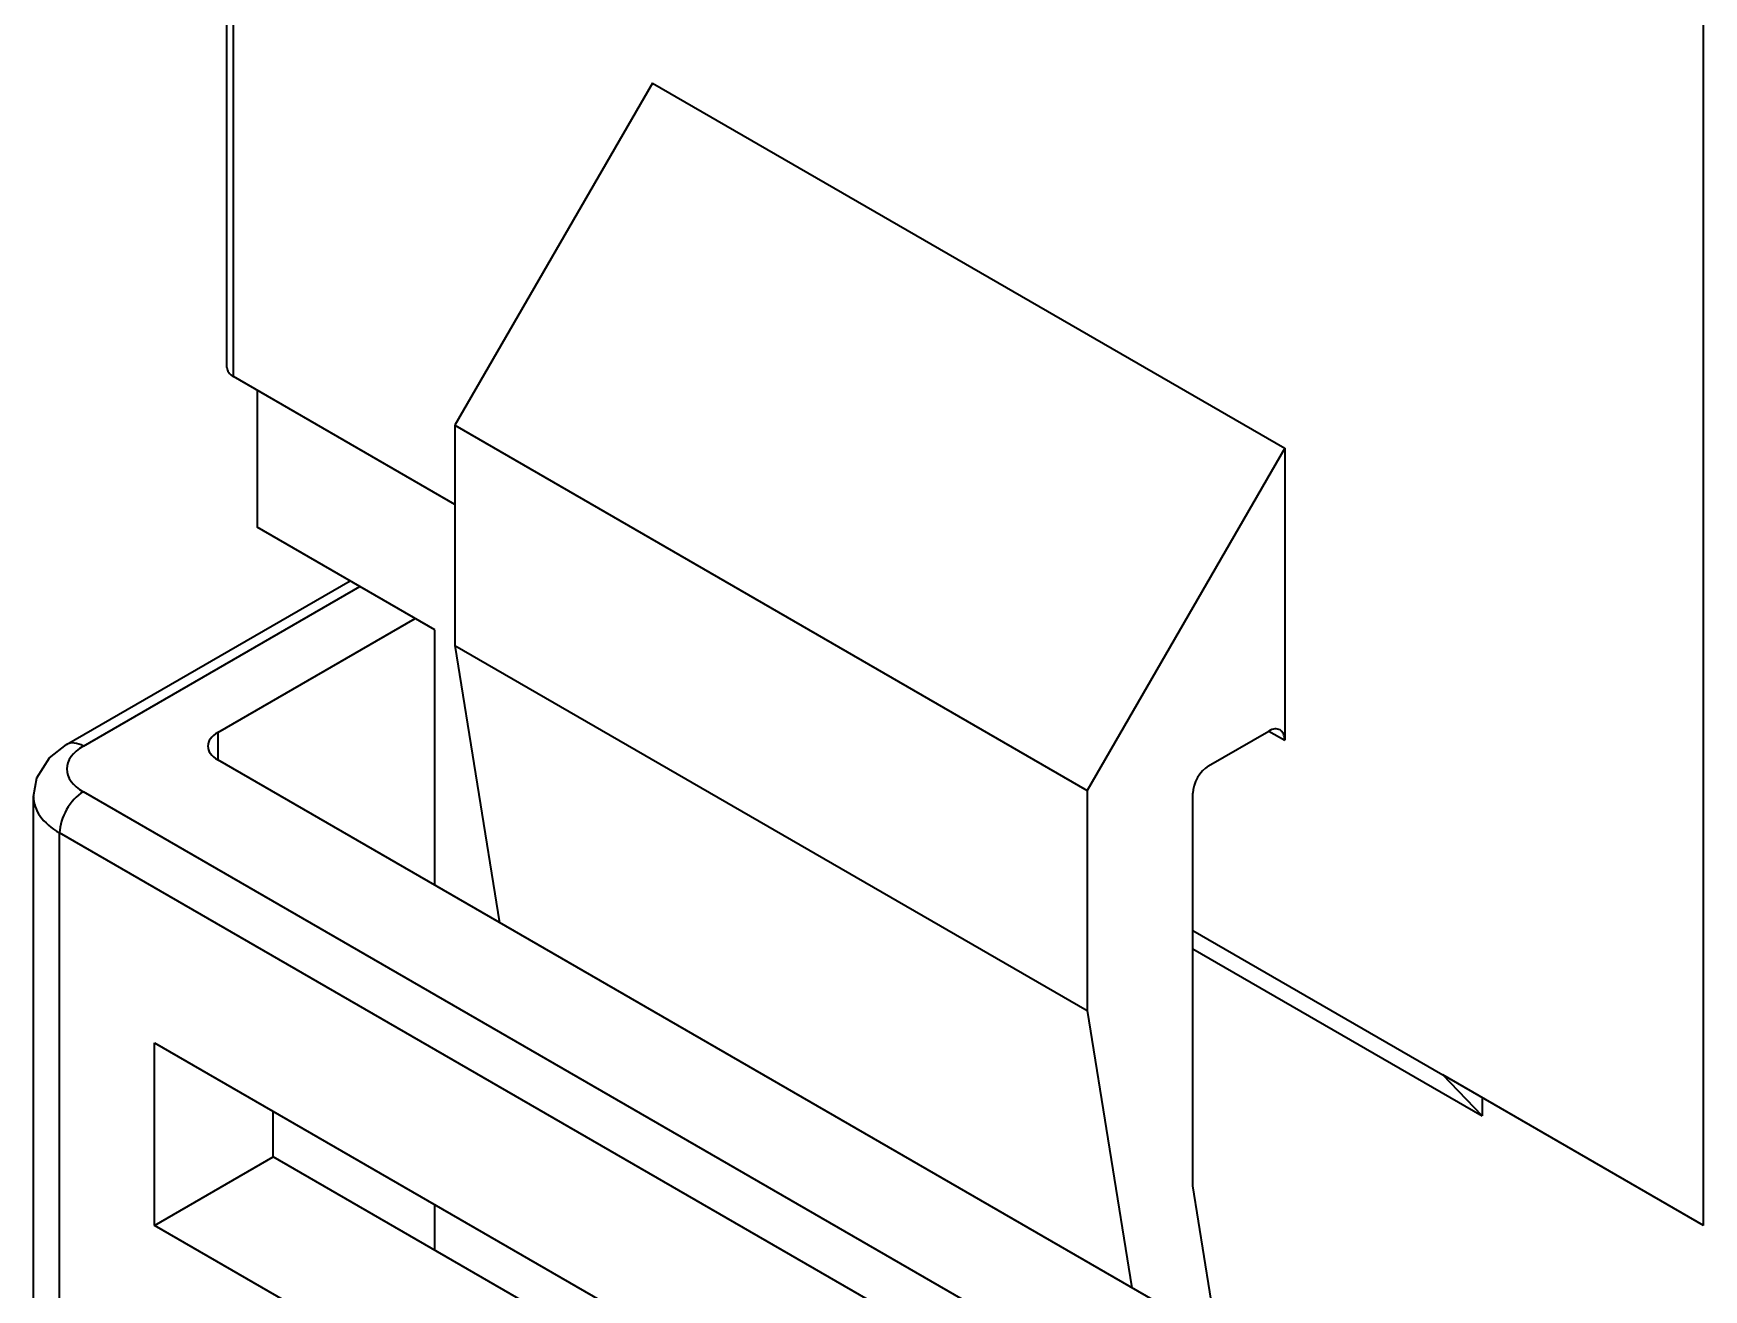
# Model space of a CAD drawing. Header units: millimetres. Extents: x -105 to 105, y -148 to 148.
# Drawn here: x 50.55 to 65.49, y -20.92 to -9.68 of the extents above; entities that cross this region are included whole.
import ezdxf

# ---------------------------------------------------------------- set-up
doc = ezdxf.new("R2010")
doc.units = ezdxf.units.MM
doc.layers.add('粗实线层', color=7, linetype='Continuous', lineweight=35)

msp = doc.modelspace()

# ---------------------------------------------------------------- linework, layer by layer
at = {"layer": '粗实线层', "color": 7, "lineweight": 35, "ltscale": 0.37}
for p, q in [((52.281, -12.674), (52.281, 0.227)), ((52.339, -12.755), (52.339, 0.145)), ((65.491, -20.349), (65.491, -7.448)), ((56.087, -10.129), (54.319, -13.191)), ((56.087, -10.129), (61.744, -13.395)), ((54.319, -13.898), (52.339, -12.755)), ((52.551, -12.878), (52.551, -14.103)), ((54.319, -13.191), (54.319, -15.162)), ((54.319, -13.191), (59.976, -16.457)), ((61.744, -13.395), (59.976, -16.457)), ((61.744, -13.395), (61.744, -16.008)), ((54.142, -15.021), (52.551, -14.103)), ((50.846, -16.047), (53.383, -14.583)), ((50.996, -16.062), (53.471, -14.633)), ((52.198, -15.94), (53.966, -14.919)), ((54.142, -17.307), (54.142, -15.021)), ((54.319, -15.162), (59.976, -18.428)), ((54.319, -15.162), (54.72, -17.641)), ((52.198, -15.94), (52.198, -16.185)), ((61.063, -16.238), (61.602, -15.927)), ((61.602, -15.927), (61.744, -16.008)), ((62.38, -22.063), (52.198, -16.185)), ((50.549, -22.798), (50.549, -16.511)), ((61.885, -22.757), (50.996, -16.47)), ((59.976, -16.457), (59.976, -18.428)), ((60.921, -19.995), (60.921, -16.483)), ((61.673, -23.125), (50.784, -16.838)), ((50.784, -23.125), (50.784, -16.838)), ((60.921, -17.71), (63.158, -19.002)), ((60.921, -17.874), (63.511, -19.369)), ((59.976, -18.428), (60.377, -20.907)), ((51.632, -20.349), (51.632, -18.716)), ((51.632, -18.716), (60.824, -24.023)), ((63.511, -19.369), (63.158, -19.002)), ((65.491, -20.349), (63.158, -19.002)), ((63.511, -19.206), (63.511, -19.369)), ((52.693, -19.736), (52.693, -19.328)), ((51.632, -20.349), (52.693, -19.736)), ((60.824, -24.431), (52.693, -19.736)), ((61.14, -21.348), (60.921, -19.995)), ((54.142, -20.573), (54.142, -20.165)), ((60.824, -25.656), (51.632, -20.349))]:
    msp.add_line(p, q, dxfattribs=at)
msp.add_lwpolyline([(50.549, -16.511), (50.58, -16.344), (50.692, -16.167), (50.846, -16.047)], dxfattribs=at)
for centre, major_axis, start_param, end_param in [((52.481, -12.674), (0.2, 0), 3.141593, 3.926991), ((52.41, -16.062), (0.3, 0), 2.356194, 3.141593), ((61.602, -16.09), (-0.1, -0.173), 3.141593, 3.926991), ((61.602, -16.09), (-0.1, -0.173), 2.356194, 3.141593), ((50.996, -16.307), (-0.15, 0.26), 5.497787, 6.283185), ((51.349, -16.266), (0.5, 0), 2.356194, 3.926991), ((52.41, -16.062), (0.3, 0), 3.141593, 3.926991), ((61.063, -16.401), (-0.1, -0.173), 3.926991, 5.497787), ((51.349, -16.511), (0.8, 0), 3.141593, 3.926991), ((50.996, -16.715), (-0.15, -0.26), 3.926991, 5.497787)]:
    msp.add_ellipse(centre, major_axis=major_axis, ratio=0.57735, start_param=start_param, end_param=end_param, dxfattribs=at)

doc.saveas('drawing.dxf')
